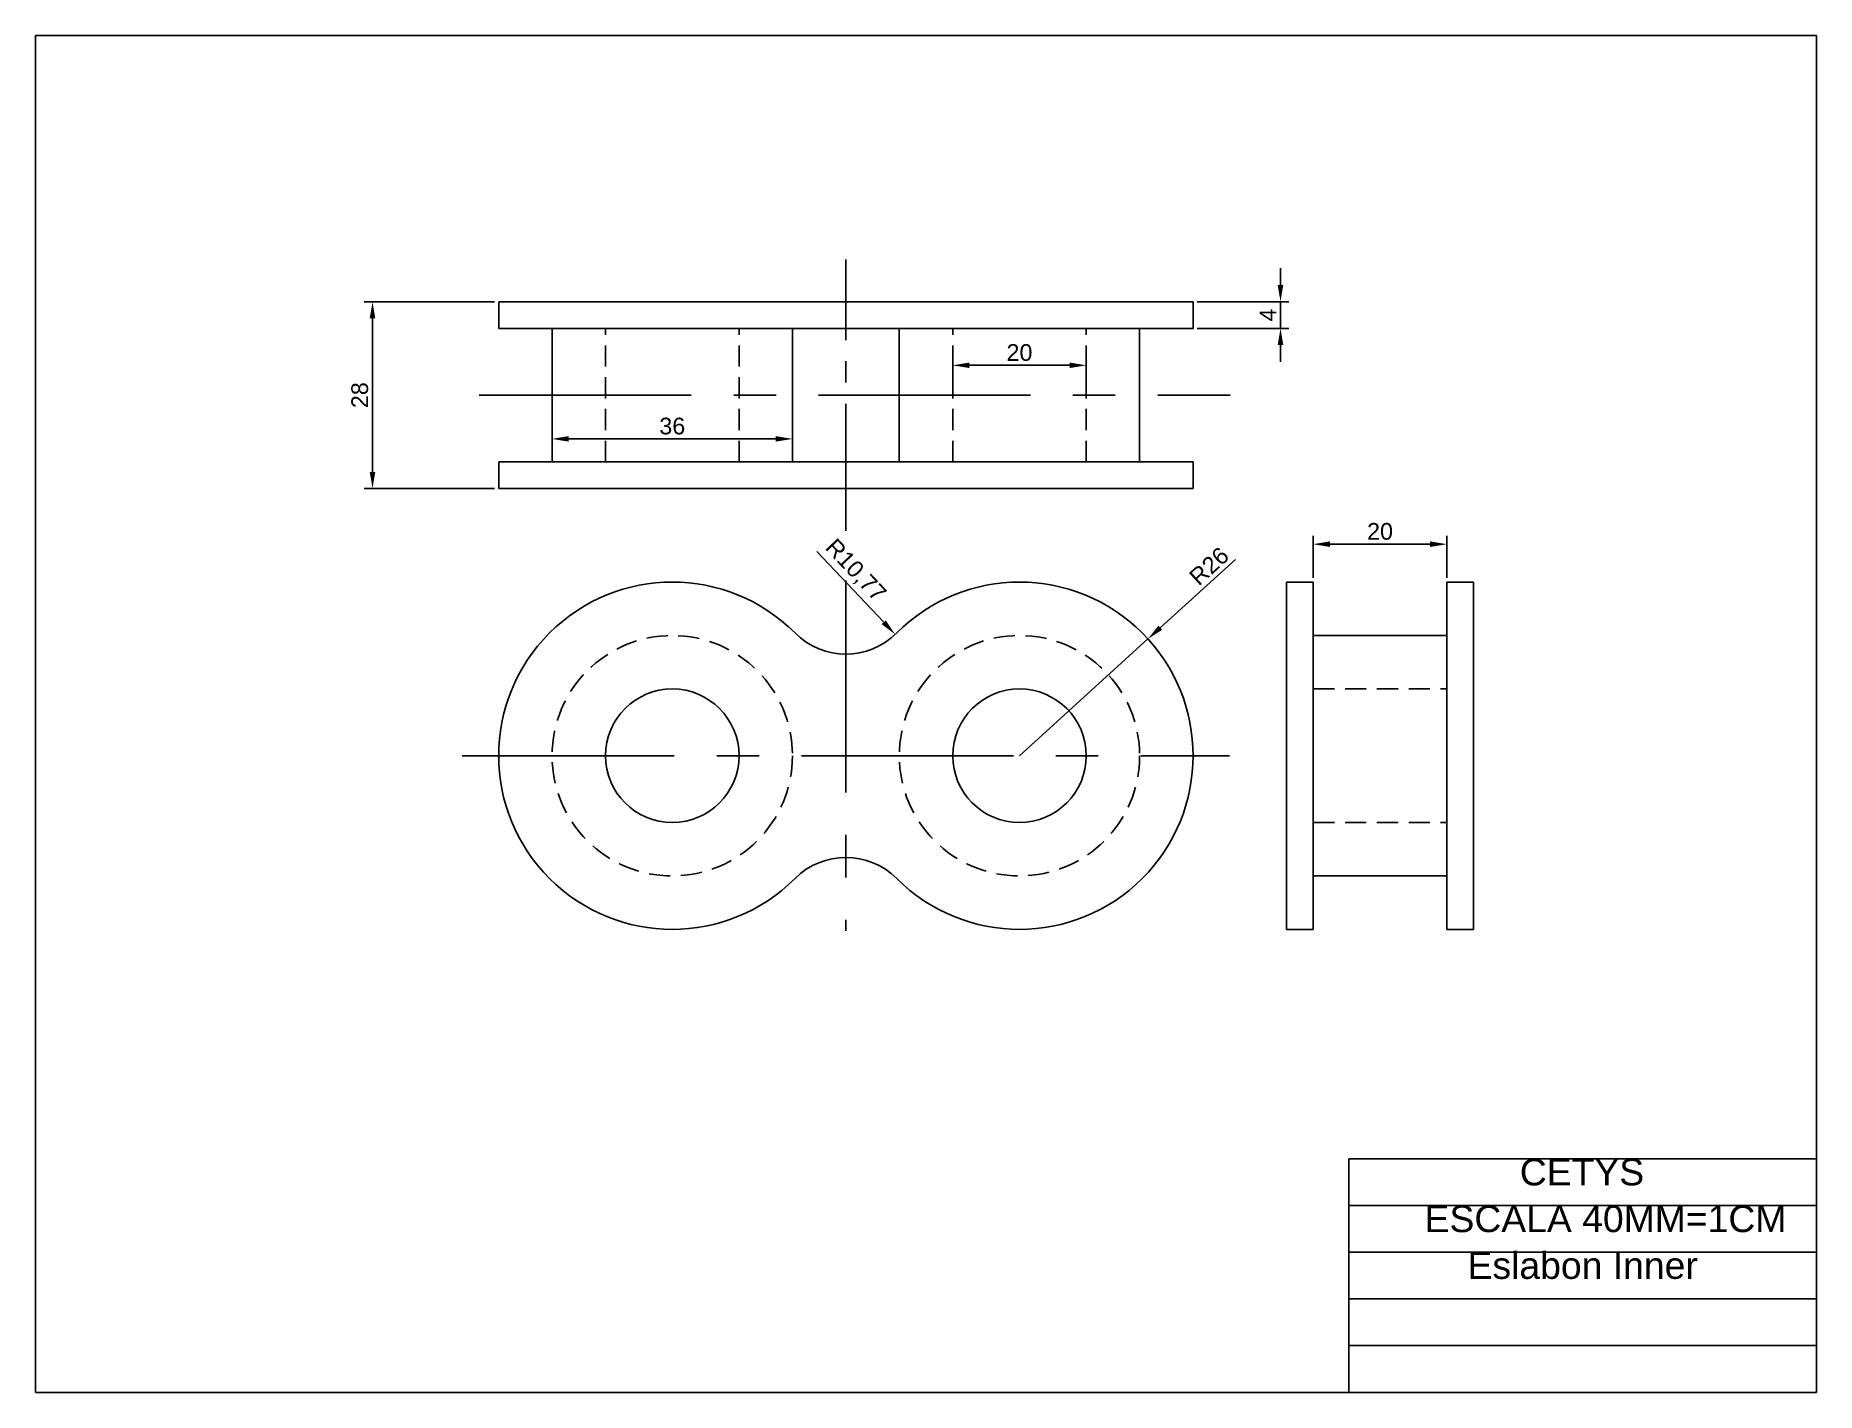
# Model space of a CAD drawing. Header units: millimetres. Extents: x 0 to 267, y 0 to 203.
import ezdxf

# ---------------------------------------------------------------- set-up
doc = ezdxf.new("R2010")
doc.units = ezdxf.units.MM
for name, pattern in [('CENTER', [50.8, 31.75, -6.35, 6.35, -6.35]), ('CENTER2', [28.575, 19.05, -3.175, 3.175, -3.175]), ('HIDDEN2', [4.7625, 3.175, -1.5875])]:
    doc.linetypes.add(name, pattern=pattern)
doc.styles.get("Standard").update_dxf_attribs({"font": 'arial.ttf'})
doc.dimstyles.new('ISO-25', dxfattribs={"dimtxt": 2.5, "dimasz": 2.5, "dimexe": 1.25, "dimexo": 0.625, "dimtad": 1, "dimtxsty": 'Standard', "dimcen": 2.5, "dimadec": 0, "dimazin": 0, "dimtfac": 1, "dimtmove": 0, "dimatfit": 3, "dimfxl": 1, "dimarcsym": 0})

# ---------------------------------------------------------------- blocks, each defined once
blk = doc.blocks.new('*D2')
at = {"color": 0, "lineweight": -2, "transparency": 16777216}
for p, q in [((179.7, 124.76), (168.44, 114.52)), ((147.35, 95.35), (166.59, 112.84))]:
    blk.add_line(p, q, dxfattribs=at)
at = {"color": 0, "transparency": 16777216}
blk.add_solid([(168.16, 114.83), (168.72, 114.21), (166.59, 112.84)], dxfattribs=at)
at = {"layer": 'Defpoints', "color": 0, "transparency": 16777216}
for p in [(166.59, 112.84), (147.35, 95.35)]:
    blk.add_point(p, dxfattribs=at)
at = {"color": 0, "transparency": 16777216, "insert": (175.75, 123.74), "char_height": 2.5, "attachment_point": 5, "rotation": 42.2759}
blk.add_mtext('R26', dxfattribs=at)
blk = doc.blocks.new('*D3')
at = {"color": 0, "lineweight": -2, "transparency": 16777216}
for p, q in [((68.73, 163.35), (49.21, 163.35)), ((50.46, 160.85), (50.46, 137.85)), ((68.73, 135.35), (49.21, 135.35))]:
    blk.add_line(p, q, dxfattribs=at)
at = {"color": 0, "transparency": 16777216}
for points in [[(50.04, 160.85), (50.87, 160.85), (50.46, 163.35)], [(50.04, 137.85), (50.87, 137.85), (50.46, 135.35)]]:
    blk.add_solid(points, dxfattribs=at)
at = {"layer": 'Defpoints', "color": 0, "transparency": 16777216}
for p in [(69.35, 163.35), (50.46, 135.35), (69.35, 135.35)]:
    blk.add_point(p, dxfattribs=at)
at = {"color": 0, "transparency": 16777216, "insert": (48.55, 149.35), "char_height": 2.5, "attachment_point": 5, "rotation": 90}
blk.add_mtext('28', dxfattribs=at)
blk = doc.blocks.new('*D5')
at = {"color": 0, "lineweight": -2, "transparency": 16777216}
for p, q in [((77.35, 148.73), (77.35, 141.55)), ((113.35, 148.73), (113.35, 141.55)), ((79.85, 142.8), (110.85, 142.8))]:
    blk.add_line(p, q, dxfattribs=at)
at = {"color": 0, "transparency": 16777216}
for points in [[(79.85, 143.22), (79.85, 142.39), (77.35, 142.8)], [(110.85, 143.22), (110.85, 142.39), (113.35, 142.8)]]:
    blk.add_solid(points, dxfattribs=at)
at = {"layer": 'Defpoints', "color": 0, "transparency": 16777216}
for p in [(77.35, 149.35), (113.35, 149.35), (113.35, 142.8)]:
    blk.add_point(p, dxfattribs=at)
at = {"color": 0, "transparency": 16777216, "insert": (95.35, 144.71), "char_height": 2.5, "attachment_point": 5}
blk.add_mtext('36', dxfattribs=at)
blk = doc.blocks.new('*D6')
at = {"color": 0, "lineweight": -2, "transparency": 16777216}
for p, q in [((137.35, 149.98), (137.35, 155.07)), ((157.35, 149.98), (157.35, 155.07)), ((139.85, 153.82), (154.85, 153.82))]:
    blk.add_line(p, q, dxfattribs=at)
at = {"color": 0, "transparency": 16777216}
for points in [[(139.85, 154.24), (139.85, 153.41), (137.35, 153.82)], [(154.85, 154.24), (154.85, 153.41), (157.35, 153.82)]]:
    blk.add_solid(points, dxfattribs=at)
at = {"layer": 'Defpoints', "color": 0, "transparency": 16777216}
for p in [(157.35, 153.82), (137.35, 149.35), (157.35, 149.35)]:
    blk.add_point(p, dxfattribs=at)
at = {"color": 0, "transparency": 16777216, "insert": (147.35, 155.72), "char_height": 2.5, "attachment_point": 5}
blk.add_mtext('20', dxfattribs=at)
blk = doc.blocks.new('*D9')
at = {"color": 0, "linetype": 'CENTER', "lineweight": -2, "transparency": 16777216}
for p, q in [((191.35, 121.98), (191.35, 128.28)), ((211.35, 121.98), (211.35, 128.28)), ((193.85, 127.03), (208.85, 127.03))]:
    blk.add_line(p, q, dxfattribs=at)
at = {"color": 0, "linetype": 'CENTER', "transparency": 16777216}
for points in [[(193.85, 127.45), (193.85, 126.62), (191.35, 127.03)], [(208.85, 127.45), (208.85, 126.62), (211.35, 127.03)]]:
    blk.add_solid(points, dxfattribs=at)
at = {"layer": 'Defpoints', "color": 0, "linetype": 'CENTER', "transparency": 16777216}
for p in [(211.35, 127.03), (191.35, 121.35), (211.35, 121.35)]:
    blk.add_point(p, dxfattribs=at)
at = {"color": 0, "linetype": 'CENTER', "transparency": 16777216, "insert": (201.35, 128.94), "char_height": 2.5, "attachment_point": 5}
blk.add_mtext('20', dxfattribs=at)
blk = doc.blocks.new('*D10')
at = {"color": 0, "linetype": 'CENTER', "lineweight": -2, "transparency": 16777216}
for p, q in [((186.44, 165.85), (186.44, 168.35)), ((173.98, 163.35), (187.69, 163.35)), ((186.44, 159.35), (186.44, 163.35)), ((173.98, 159.35), (187.69, 159.35)), ((186.44, 156.85), (186.44, 154.35))]:
    blk.add_line(p, q, dxfattribs=at)
at = {"color": 0, "linetype": 'CENTER', "transparency": 16777216}
for points in [[(186.02, 165.85), (186.86, 165.85), (186.44, 163.35)], [(186.02, 156.85), (186.86, 156.85), (186.44, 159.35)]]:
    blk.add_solid(points, dxfattribs=at)
at = {"layer": 'Defpoints', "color": 0, "linetype": 'CENTER', "transparency": 16777216}
for p in [(173.35, 163.35), (186.44, 163.35), (173.35, 159.35)]:
    blk.add_point(p, dxfattribs=at)
at = {"color": 0, "linetype": 'CENTER', "transparency": 16777216, "insert": (184.56, 161.35), "char_height": 2.5, "attachment_point": 5, "rotation": 90}
blk.add_mtext('4', dxfattribs=at)
blk = doc.blocks.new('*D11')
at = {"color": 0, "linetype": 'CENTER', "lineweight": -2, "transparency": 16777216}
blk.add_line((117.02, 125.94), (127.02, 115.33), dxfattribs=at)
at = {"color": 0, "linetype": 'CENTER', "transparency": 16777216}
blk.add_solid([(127.33, 115.62), (126.72, 115.05), (128.74, 113.51)], dxfattribs=at)
at = {"layer": 'Defpoints', "color": 0, "linetype": 'CENTER', "transparency": 16777216}
for p in [(121.35, 121.35), (128.74, 113.51)]:
    blk.add_point(p, dxfattribs=at)
at = {"color": 0, "linetype": 'CENTER', "transparency": 16777216, "insert": (122.71, 123.01), "char_height": 2.5, "attachment_point": 5, "rotation": 313.3193}
blk.add_mtext('R10,77', dxfattribs=at)

msp = doc.modelspace()

# ---------------------------------------------------------------- linework, layer by layer
for p, q in [((266.7, 203.2), (0, 203.2)), ((0, 203.2), (0, 0)), ((266.7, 0), (266.7, 203.2)), ((69.35, 159.35), (69.35, 163.35)), ((69.35, 163.35), (173.35, 163.35)), ((173.35, 163.35), (173.35, 159.35)), ((69.35, 159.35), (173.35, 159.35)), ((77.35, 159.35), (77.35, 139.35)), ((113.35, 159.35), (113.35, 139.35)), ((129.35, 159.35), (129.35, 139.35)), ((165.35, 159.35), (165.35, 139.35)), ((69.35, 135.35), (69.35, 139.35)), ((69.35, 139.35), (173.35, 139.35)), ((173.35, 139.35), (173.35, 135.35)), ((69.35, 135.35), (173.35, 135.35)), ((187.35, 95.35), (187.35, 121.35)), ((187.35, 121.35), (191.35, 121.35)), ((191.35, 121.35), (191.35, 69.35)), ((211.35, 121.35), (215.35, 121.35)), ((211.35, 121.35), (211.35, 69.35)), ((215.35, 121.35), (215.35, 69.35)), ((191.35, 95.35), (191.35, 113.35)), ((191.35, 113.35), (211.35, 113.35)), ((191.35, 113.35), (191.35, 77.35)), ((121.35, 95.35), (121.35, 95.35)), ((187.35, 95.35), (187.35, 69.35)), ((191.35, 77.35), (211.35, 77.35)), ((191.35, 69.35), (187.35, 69.35)), ((215.35, 69.35), (211.35, 69.35)), ((196.7, 0), (196.7, 35)), ((196.7, 35), (266.7, 35)), ((196.7, 28), (266.7, 28)), ((196.7, 21), (266.7, 21)), ((196.7, 14), (266.7, 14)), ((196.7, 7), (266.7, 7)), ((0, 0), (266.7, 0)), ((266.7, 0), (196.7, 0))]:
    msp.add_line(p, q)
at = {"linetype": 'CENTER2'}
msp.add_line((121.35, 129.019), (121.35, 169.681), dxfattribs=at)
at = {"linetype": 'HIDDEN2'}
for p, q in [((85.35, 139.35), (85.35, 159.35)), ((105.35, 139.35), (105.35, 159.35)), ((137.35, 139.35), (137.35, 159.35)), ((157.35, 139.35), (157.35, 159.35)), ((191.35, 105.35), (211.35, 105.35)), ((191.35, 85.35), (211.35, 85.35))]:
    msp.add_line(p, q, dxfattribs=at)
at = {"linetype": 'CENTER'}
for p, q in [((66.446, 149.35), (178.907, 149.35)), ((121.35, 121.584), (121.35, 69.116)), ((63.9, 95.35), (178.8, 95.35))]:
    msp.add_line(p, q, dxfattribs=at)
at = {"linetype": 'HIDDEN2'}
for centre in [(95.35, 95.35), (147.35, 95.35)]:
    msp.add_circle(centre, 18, dxfattribs=at)
for centre in [(95.35, 95.35), (147.35, 95.35)]:
    msp.add_circle(centre, 10)
for centre, radius, start, end in [((95.35, 95.35), 26, 45, 315), ((147.35, 95.35), 26, 225, 135), ((121.35, 121.35), 10.77, 225, 315), ((121.35, 69.35), 10.77, 45, 135)]:
    msp.add_arc(centre, radius, start, end)

# ---------------------------------------------------------------- texts
at = {"char_height": 4, "attachment_point": 1}
for s, width, heights, insert in [('\\pxqc;CETYS', 21.50862, [0], (220.84, 35)), ('\\pxqc;ESCALA 40MM=1CM', 63.16842, [4.383], (203.532, 28)), ('\\pxqc;Eslabon Inner', 70, [0], (196.7, 21))]:
    msp.add_mtext_dynamic_manual_height_columns(s, width=width, gutter_width=12.5, heights=heights, dxfattribs=dict(at, insert=insert))

# ---------------------------------------------------------------- dimensions: what is measured, and where the dimension line sits
at = {"linetype": 'CENTER'}
dim = msp.add_linear_dim(base=(186.438, 163.35), p1=(173.35, 159.35), p2=(173.35, 163.35), angle=90, dimstyle='ISO-25', dxfattribs=at)
dim.commit()
dim.dimension.update_dxf_attribs({"geometry": '*D10', "text_midpoint": (184.563, 161.35)})
dim = msp.add_linear_dim(base=(50.456, 135.35), p1=(69.35, 163.35), p2=(69.35, 135.35), angle=90, dimstyle='ISO-25')
dim.commit()
dim.dimension.update_dxf_attribs({"geometry": '*D3', "text_midpoint": (48.554, 149.35)})
for base, p1, p2, picture, middle in [((157.35, 153.822), (137.35, 149.35), (157.35, 149.35), '*D6', (147.35, 153.822)), ((113.35, 142.804), (77.35, 149.35), (113.35, 149.35), '*D5', (95.35, 142.804))]:
    dim = msp.add_linear_dim(base=base, p1=p1, p2=p2, dimstyle='ISO-25')
    dim.commit()
    dim.dimension.update_dxf_attribs({"geometry": picture, "text_midpoint": middle, "dimtype": 160})
dim = msp.add_radius_dim(center=(121.35, 121.35), mpoint=(128.739, 113.515), dimstyle='ISO-25', dxfattribs=at)
dim.commit()
dim.dimension.update_dxf_attribs({"geometry": '*D11', "text_midpoint": (121.165, 121.546), "dimtype": 164})
dim = msp.add_linear_dim(base=(211.35, 127.035), p1=(191.35, 121.35), p2=(211.35, 121.35), dimstyle='ISO-25', dxfattribs=at)
dim.commit()
dim.dimension.update_dxf_attribs({"geometry": '*D9', "text_midpoint": (201.35, 128.936)})
dim = msp.add_radius_dim(center=(147.35, 95.35), mpoint=(166.588, 112.84), dimstyle='ISO-25')
dim.commit()
dim.dimension.update_dxf_attribs({"geometry": '*D2', "text_midpoint": (177.028, 122.332), "dimtype": 164})

doc.saveas('drawing.dxf')
